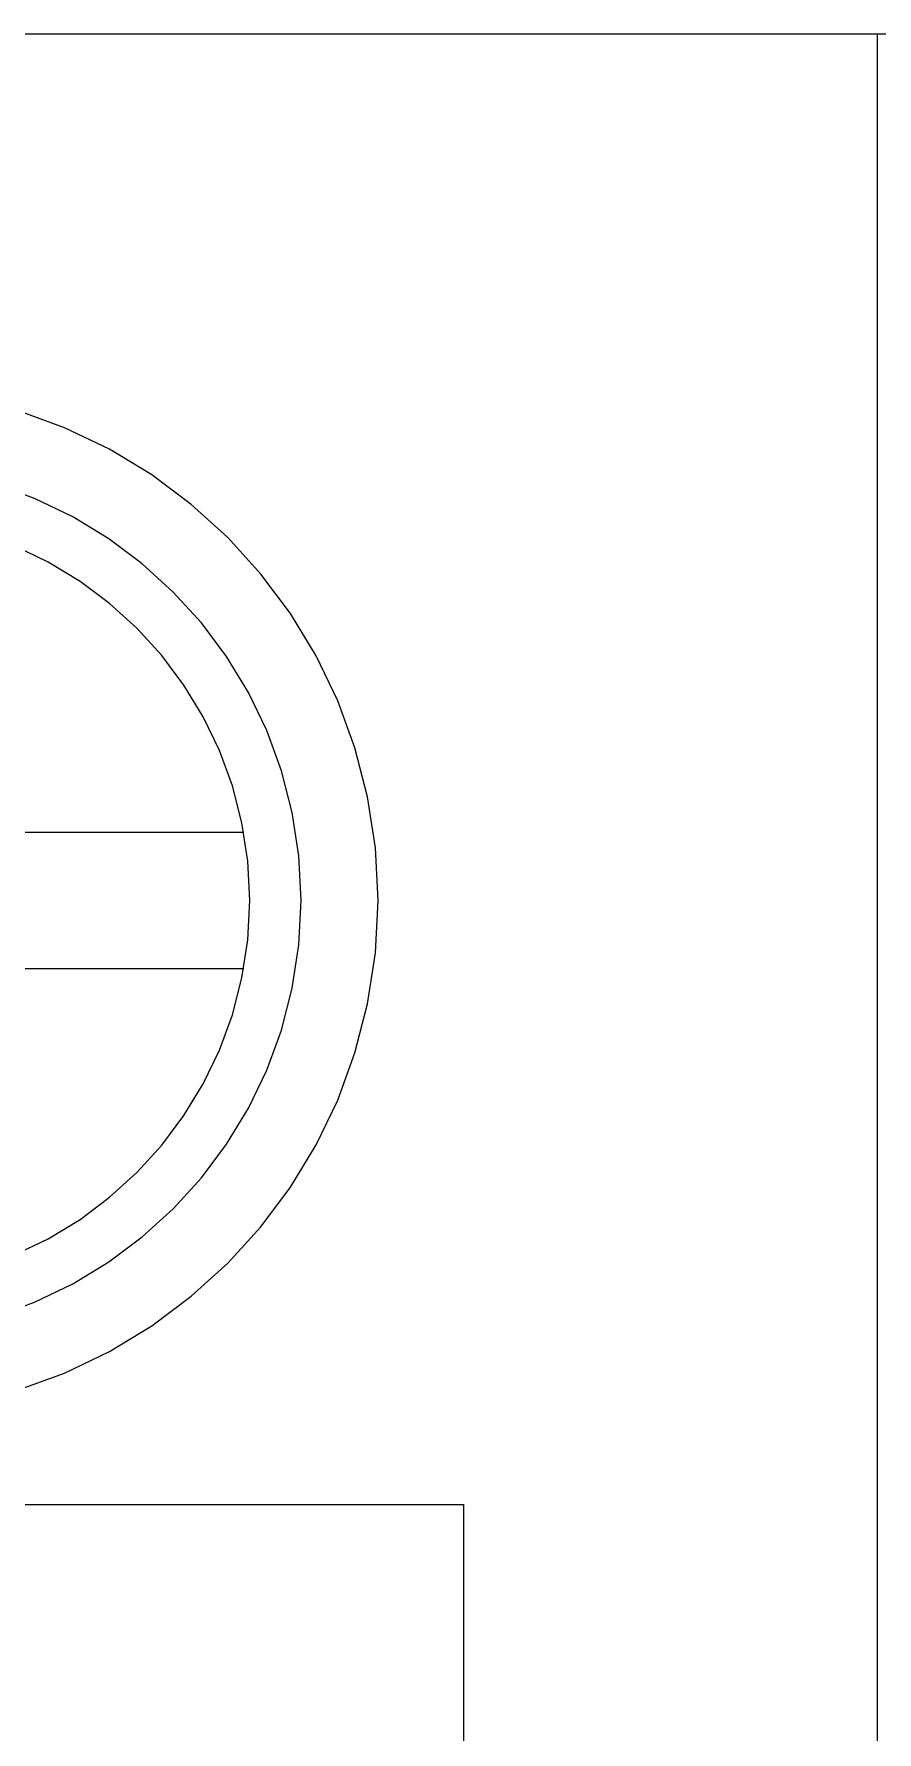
# Model space of a CAD drawing. Header units: millimetres. Extents: x -208796 to -83323, y 30910 to 103951.
# Drawn here: x -100249.65 to -100242.16, y 36562.46 to 36577.55 of the extents above; entities that cross this region are included whole.
import ezdxf

# ---------------------------------------------------------------- set-up
doc = ezdxf.new("R2010")
doc.units = ezdxf.units.MM
doc.header["$LTSCALE"] = 3

# ---------------------------------------------------------------- blocks, each defined once
blk = doc.blocks.new('*U99')
for p, q in [((-8.986, 79.4816), (8.986, 79.4816)), ((8.986, 79.4816), (8.986, 0)), ((8.986, 79.4816), (26.958, 79.4816)), ((1.7734, 75.9849), (1.3547, 76.1382)), ((19.7454, 75.9849), (19.3267, 76.1382)), ((2.1716, 75.7931), (1.7734, 75.9849)), ((20.1436, 75.7931), (19.7454, 75.9849)), ((2.5473, 75.5649), (2.1716, 75.7931)), ((20.5193, 75.5649), (20.1436, 75.7931)), ((2.898, 75.3026), (2.5473, 75.5649)), ((20.87, 75.3026), (20.5193, 75.5649)), ((1.5074, 75.3551), (1.1515, 75.4854)), ((19.4794, 75.3551), (19.1235, 75.4854)), ((1.8458, 75.1921), (1.5074, 75.3551)), ((3.2217, 75.0084), (2.898, 75.3026)), ((19.8178, 75.1921), (19.4794, 75.3551)), ((21.1937, 75.0084), (20.87, 75.3026)), ((2.1651, 74.998), (1.8458, 75.1921)), ((20.1371, 74.998), (19.8178, 75.1921)), ((2.4633, 74.7751), (2.1651, 74.998)), ((3.5156, 74.6849), (3.2217, 75.0084)), ((20.4353, 74.7751), (20.1371, 74.998)), ((21.4876, 74.6849), (21.1937, 75.0084)), ((1.6286, 74.7914), (1.33, 74.9352)), ((19.6006, 74.7914), (19.302, 74.9352)), ((1.9105, 74.6202), (1.6286, 74.7914)), ((2.7384, 74.5251), (2.4633, 74.7751)), ((3.778, 74.3341), (3.5156, 74.6849)), ((19.8825, 74.6202), (19.6006, 74.7914)), ((20.7104, 74.5251), (20.4353, 74.7751)), ((21.75, 74.3341), (21.4876, 74.6849)), ((2.1736, 74.4236), (1.9105, 74.6202)), ((2.9883, 74.2502), (2.7384, 74.5251)), ((20.1456, 74.4236), (19.8825, 74.6202)), ((20.9603, 74.2502), (20.7104, 74.5251)), ((2.4163, 74.2029), (2.1736, 74.4236)), ((20.3883, 74.2029), (20.1456, 74.4236)), ((2.6368, 73.9604), (2.4163, 74.2029)), ((3.2113, 73.952), (2.9883, 74.2502)), ((4.0062, 73.9585), (3.778, 74.3341)), ((20.6088, 73.9604), (20.3883, 74.2029)), ((21.1833, 73.952), (20.9603, 74.2502)), ((21.9782, 73.9585), (21.75, 74.3341)), ((2.8335, 73.6973), (2.6368, 73.9604)), ((3.4052, 73.6328), (3.2113, 73.952)), ((4.1982, 73.5601), (4.0062, 73.9585)), ((20.8055, 73.6973), (20.6088, 73.9604)), ((21.3772, 73.6328), (21.1833, 73.952)), ((22.1702, 73.5601), (21.9782, 73.9585)), ((3.0046, 73.4156), (2.8335, 73.6973)), ((3.5684, 73.2941), (3.4052, 73.6328)), ((20.9766, 73.4156), (20.8055, 73.6973)), ((21.5404, 73.2941), (21.3772, 73.6328)), ((4.3513, 73.1416), (4.1982, 73.5601)), ((22.3233, 73.1416), (22.1702, 73.5601)), ((3.1486, 73.1168), (3.0046, 73.4156)), ((21.1206, 73.1168), (20.9766, 73.4156)), ((3.6986, 72.9383), (3.5684, 73.2941)), ((21.6706, 72.9383), (21.5404, 73.2941)), ((3.2633, 72.8029), (3.1486, 73.1168)), ((4.4637, 72.7049), (4.3513, 73.1416)), ((21.2353, 72.8029), (21.1206, 73.1168)), ((22.4357, 72.7049), (22.3233, 73.1416)), ((3.7941, 72.5671), (3.6986, 72.9383)), ((21.7661, 72.5671), (21.6706, 72.9383)), ((3.3476, 72.4754), (3.2633, 72.8029)), ((4.5327, 72.2525), (4.4637, 72.7049)), ((21.3196, 72.4754), (21.2353, 72.8029)), ((22.5047, 72.2525), (22.4357, 72.7049)), ((3.8527, 72.1826), (3.7941, 72.5671)), ((21.8247, 72.1826), (21.7661, 72.5671)), ((3.3995, 72.1361), (3.3476, 72.4754)), ((21.3715, 72.1361), (21.3196, 72.4754)), ((3.3635, 72.3902), (0.7856, 72.3902)), ((4.5563, 71.7865), (4.5327, 72.2525)), ((21.3355, 72.3902), (18.7576, 72.3902)), ((22.5283, 71.7865), (22.5047, 72.2525)), ((3.4172, 71.7865), (3.3995, 72.1361)), ((3.8728, 71.7865), (3.8527, 72.1826)), ((21.3892, 71.7865), (21.3715, 72.1361)), ((21.8448, 71.7865), (21.8247, 72.1826)), ((3.3995, 71.4372), (3.4172, 71.7865)), ((3.4172, 71.7865), (3.4172, 71.7865)), ((3.8527, 71.3907), (3.8728, 71.7865)), ((3.8728, 71.7865), (3.8728, 71.7865)), ((4.5327, 71.3208), (4.5563, 71.7865)), ((4.5563, 71.7865), (4.5563, 71.7865)), ((21.3715, 71.4372), (21.3892, 71.7865)), ((21.3892, 71.7865), (21.3892, 71.7865)), ((21.8247, 71.3907), (21.8448, 71.7865)), ((21.8448, 71.7865), (21.8448, 71.7865)), ((22.5047, 71.3208), (22.5283, 71.7865)), ((22.5283, 71.7865), (22.5283, 71.7865)), ((3.3476, 71.0979), (3.3995, 71.4372)), ((3.7941, 71.0061), (3.8527, 71.3907)), ((21.3196, 71.0979), (21.3715, 71.4372)), ((21.7661, 71.0061), (21.8247, 71.3907)), ((4.4637, 70.8683), (4.5327, 71.3208)), ((22.4357, 70.8683), (22.5047, 71.3208)), ((0.7856, 71.1829), (3.3635, 71.1829)), ((3.2633, 70.7705), (3.3476, 71.0979)), ((18.7576, 71.1829), (21.3355, 71.1829)), ((21.2353, 70.7705), (21.3196, 71.0979)), ((3.6986, 70.635), (3.7941, 71.0061)), ((21.6706, 70.635), (21.7661, 71.0061)), ((3.1486, 70.4565), (3.2633, 70.7705)), ((4.3513, 70.4318), (4.4637, 70.8683)), ((21.1206, 70.4565), (21.2353, 70.7705)), ((22.3233, 70.4318), (22.4357, 70.8683)), ((3.5684, 70.2791), (3.6986, 70.635)), ((21.5404, 70.2791), (21.6706, 70.635)), ((3.0046, 70.1579), (3.1486, 70.4565)), ((4.1982, 70.0131), (4.3513, 70.4318)), ((20.9766, 70.1579), (21.1206, 70.4565)), ((22.1702, 70.0131), (22.3233, 70.4318)), ((2.8335, 69.8761), (3.0046, 70.1579)), ((3.4052, 69.9407), (3.5684, 70.2791)), ((20.8055, 69.8761), (20.9766, 70.1579)), ((21.3772, 69.9407), (21.5404, 70.2791)), ((4.0062, 69.6149), (4.1982, 70.0131)), ((21.9782, 69.6149), (22.1702, 70.0131)), ((2.6368, 69.613), (2.8335, 69.8761)), ((3.2113, 69.6214), (3.4052, 69.9407)), ((20.6088, 69.613), (20.8055, 69.8761)), ((21.1833, 69.6214), (21.3772, 69.9407)), ((2.4163, 69.3703), (2.6368, 69.613)), ((2.9883, 69.3232), (3.2113, 69.6214)), ((3.778, 69.2392), (4.0062, 69.6149)), ((20.3883, 69.3703), (20.6088, 69.613)), ((20.9603, 69.3232), (21.1833, 69.6214)), ((21.75, 69.2392), (21.9782, 69.6149)), ((2.1736, 69.1498), (2.4163, 69.3703)), ((2.7384, 69.0481), (2.9883, 69.3232)), ((3.5156, 68.8885), (3.778, 69.2392)), ((20.1456, 69.1498), (20.3883, 69.3703)), ((20.7104, 69.0481), (20.9603, 69.3232)), ((21.4876, 68.8885), (21.75, 69.2392)), ((1.9105, 68.9531), (2.1736, 69.1498)), ((19.8825, 68.9531), (20.1456, 69.1498)), ((1.6286, 68.782), (1.9105, 68.9531)), ((2.4633, 68.7982), (2.7384, 69.0481)), ((19.6006, 68.782), (19.8825, 68.9531)), ((20.4353, 68.7982), (20.7104, 69.0481)), ((1.33, 68.638), (1.6286, 68.782)), ((2.1651, 68.5752), (2.4633, 68.7982)), ((3.2217, 68.5648), (3.5156, 68.8885)), ((19.302, 68.638), (19.6006, 68.782)), ((20.1371, 68.5752), (20.4353, 68.7982)), ((21.1937, 68.5648), (21.4876, 68.8885)), ((1.8458, 68.3813), (2.1651, 68.5752)), ((2.898, 68.2709), (3.2217, 68.5648)), ((19.8178, 68.3813), (20.1371, 68.5752)), ((20.87, 68.2709), (21.1937, 68.5648)), ((1.5074, 68.2181), (1.8458, 68.3813)), ((19.4794, 68.2181), (19.8178, 68.3813)), ((1.1515, 68.0879), (1.5074, 68.2181)), ((2.5473, 68.0086), (2.898, 68.2709)), ((19.1235, 68.0879), (19.4794, 68.2181)), ((20.5193, 68.0086), (20.87, 68.2709)), ((2.1716, 67.7804), (2.5473, 68.0086)), ((20.1436, 67.7804), (20.5193, 68.0086)), ((1.7734, 67.5884), (2.1716, 67.7804)), ((19.7454, 67.5884), (20.1436, 67.7804)), ((1.3547, 67.4353), (1.7734, 67.5884)), ((19.3267, 67.4353), (19.7454, 67.5884)), ((-5.3156, 66.4202), (5.3157, 66.4202)), ((5.3157, 66.4202), (5.3157, 63.1802)), ((12.6564, 66.4202), (23.2877, 66.4202)), ((23.2877, 66.4202), (23.2877, 63.1802))]:
    blk.add_line(p, q)

msp = doc.modelspace()

# ---------------------------------------------------------------- block references
for p in [(-100269.12, 36498.064), (-100251.148, 36498.064)]:
    msp.add_blockref('*U99', p)

doc.saveas('drawing.dxf')
